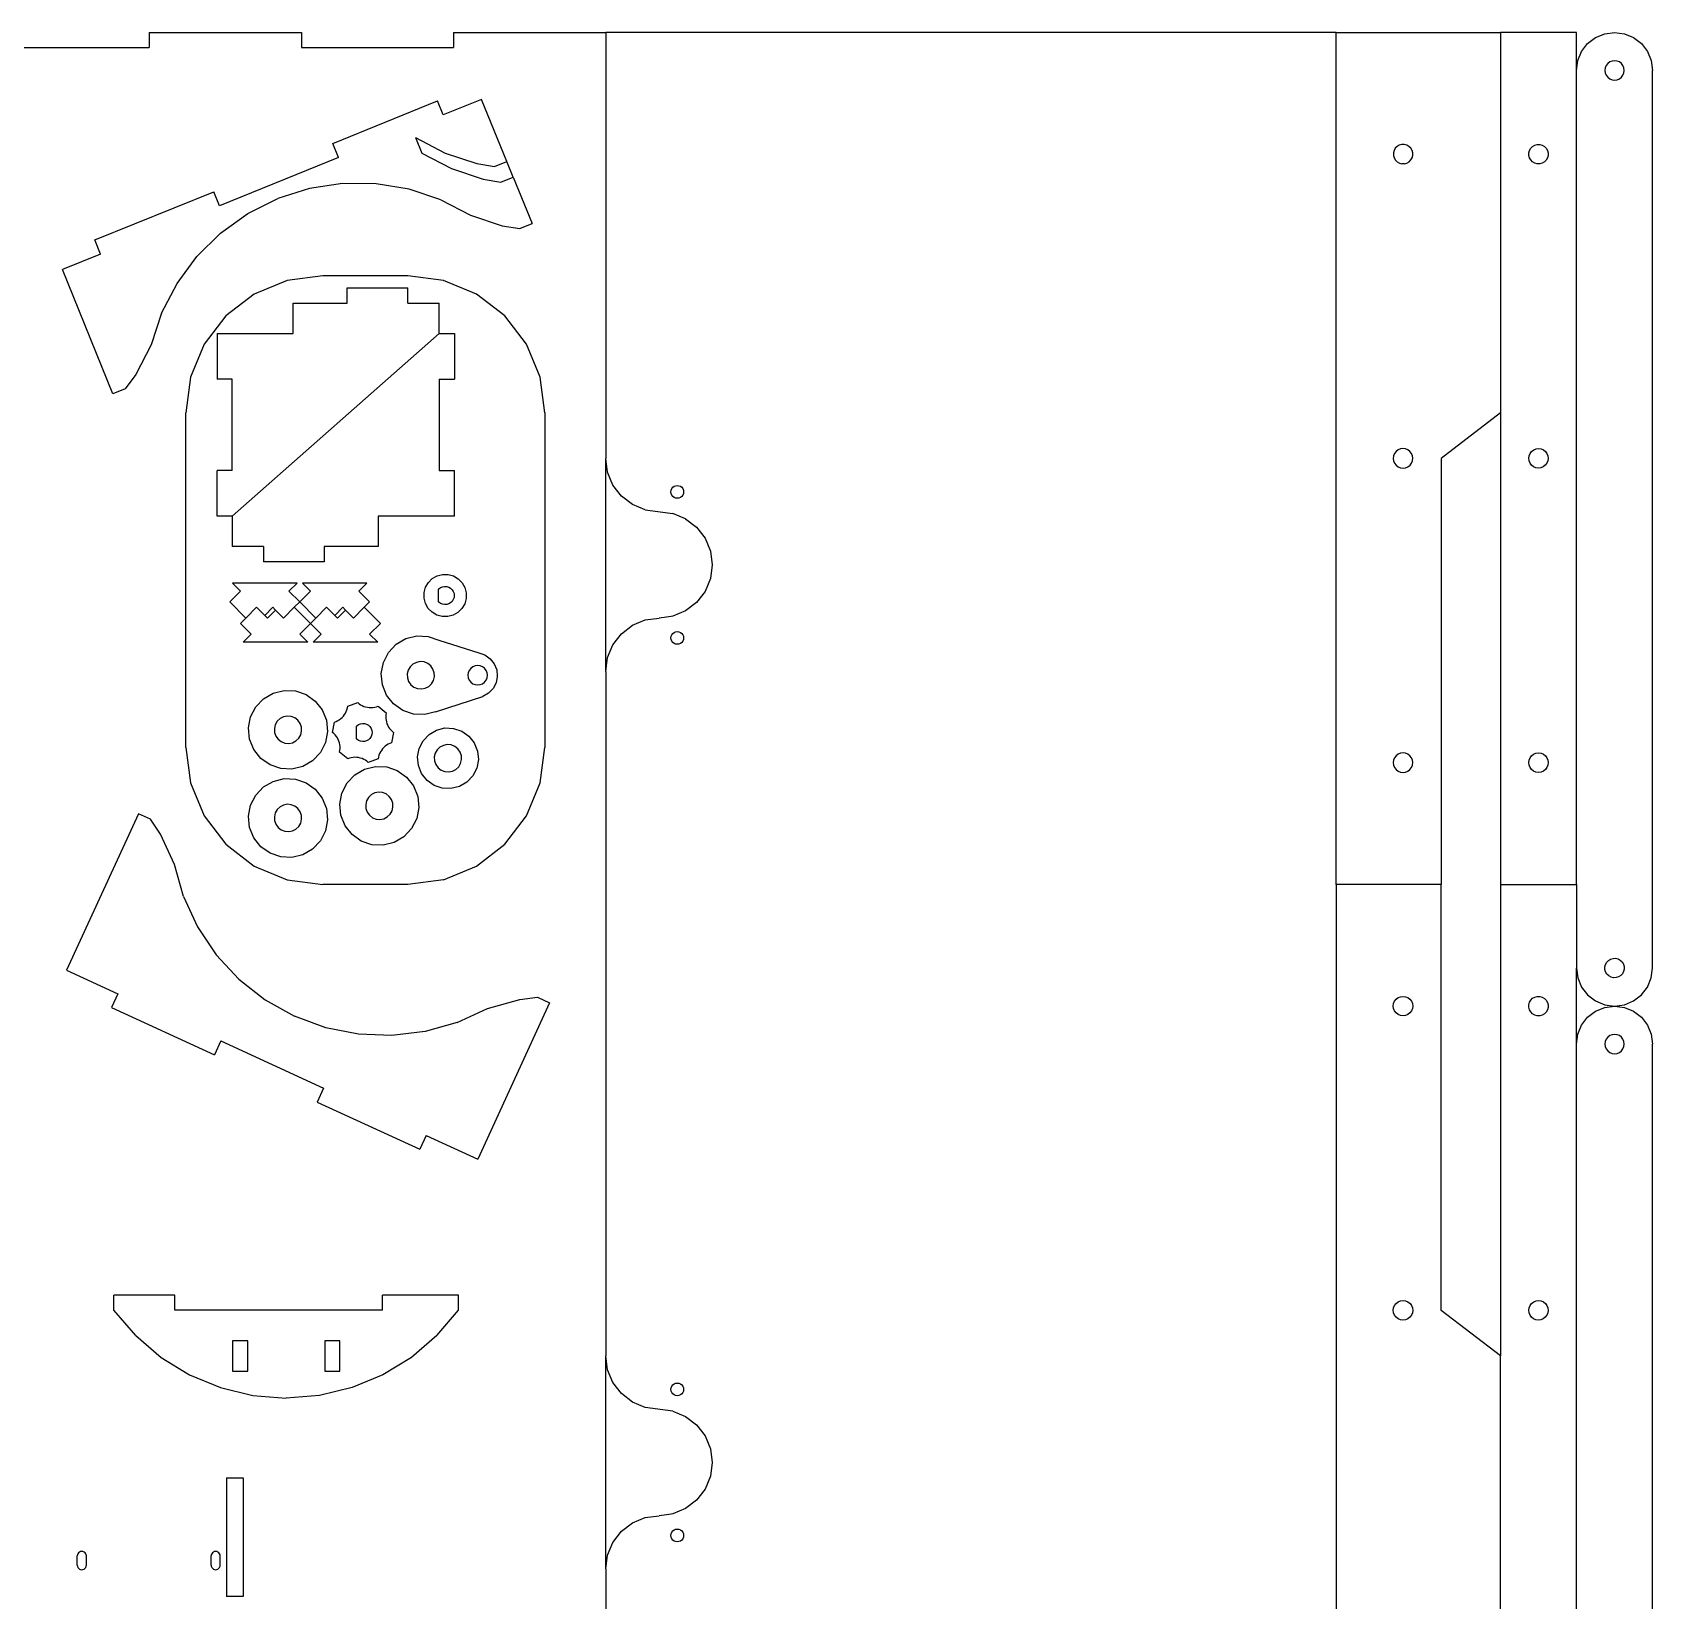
# Model space of a CAD drawing. Extents: x -1052 to 479, y -429 to 486.
# Drawn here: x -53 to 479, y -80 to 436 of the extents above; entities that cross this region are included whole.
import ezdxf

# ---------------------------------------------------------------- set-up
doc = ezdxf.new("R2010")
doc.units = 0
doc.layers.get('0').update_dxf_attribs({"linetype": 'CONTINUOUS'})

msp = doc.modelspace()

# ---------------------------------------------------------------- linework, layer by layer
for p, q in [((-14.68, 435.73), (35.32, 435.73)), ((-14.68, 435.73), (-14.68, 430.73)), ((35.32, 435.73), (35.32, 430.73)), ((85.32, 435.73), (135.32, 435.73)), ((85.32, 435.73), (85.32, 430.73)), ((375.32, 435.73), (135.32, 435.73)), ((135.32, 435.73), (135.32, 295.73)), ((375.32, 155.73), (375.32, 435.73)), ((375.32, 435.73), (429.32, 435.73)), ((454.32, 435.73), (429.32, 435.73)), ((429.32, 435.73), (429.32, 310.73)), ((454.32, 423.23), (454.32, 435.73)), ((455.99, 429.48), (457.98, 432.07)), ((457.98, 432.07), (460.57, 434.06)), ((460.57, 434.06), (463.58, 435.31)), ((463.58, 435.31), (466.82, 435.73)), ((466.82, 435.73), (470.05, 435.31)), ((470.05, 435.31), (473.07, 434.06)), ((473.07, 434.06), (475.66, 432.07)), ((475.66, 432.07), (477.64, 429.48)), ((-64.68, 430.73), (-14.68, 430.73)), ((35.32, 430.73), (85.32, 430.73)), ((454.32, 423.23), (454.74, 426.47)), ((454.74, 426.47), (455.99, 429.48)), ((465.22, 426.01), (464.56, 425.5)), ((465.99, 426.32), (465.22, 426.01)), ((466.82, 426.43), (465.99, 426.32)), ((467.65, 426.32), (466.82, 426.43)), ((468.42, 426.01), (467.65, 426.32)), ((469.08, 425.5), (468.42, 426.01)), ((477.64, 429.48), (478.89, 426.47)), ((478.89, 426.47), (479.32, 423.23)), ((454.32, 155.73), (454.32, 423.23)), ((463.73, 424.06), (463.62, 423.23)), ((463.62, 423.23), (463.73, 422.41)), ((464.05, 424.83), (463.73, 424.06)), ((463.73, 422.41), (464.05, 421.63)), ((464.56, 425.5), (464.05, 424.83)), ((464.05, 421.63), (464.56, 420.97)), ((464.56, 420.97), (465.22, 420.46)), ((468.42, 420.46), (469.08, 420.97)), ((469.59, 424.83), (469.08, 425.5)), ((469.08, 420.97), (469.59, 421.63)), ((469.91, 424.06), (469.59, 424.83)), ((469.59, 421.63), (469.91, 422.41)), ((470.02, 423.23), (469.91, 424.06)), ((469.91, 422.41), (470.02, 423.23)), ((479.32, 128.23), (479.32, 423.23)), ((465.22, 420.46), (465.99, 420.14)), ((465.99, 420.14), (466.82, 420.03)), ((466.82, 420.03), (467.65, 420.14)), ((467.65, 420.14), (468.42, 420.46)), ((45.61, 399.24), (80.05, 413.23)), ((81.94, 408.6), (80.05, 413.23)), ((94.53, 413.71), (81.94, 408.6)), ((102.81, 393.29), (94.53, 413.71)), ((72.81, 401.14), (82.56, 396.09)), ((72.81, 401.14), (74.88, 396.04)), ((47.49, 394.61), (8.42, 378.74)), ((47.49, 394.61), (45.61, 399.24)), ((74.88, 396.04), (84.63, 390.98)), ((82.56, 396.09), (92.98, 392.62)), ((394.36, 396.94), (394.14, 396.14)), ((394.14, 396.14), (394.15, 395.3)), ((394.15, 395.3), (394.37, 394.5)), ((394.77, 397.67), (394.36, 396.94)), ((394.37, 394.5), (394.79, 393.77)), ((395.36, 398.26), (394.77, 397.67)), ((396.08, 398.68), (395.36, 398.26)), ((396.89, 398.9), (396.08, 398.68)), ((397.72, 398.91), (396.89, 398.9)), ((397.32, 399.11), (397.32, 398.91)), ((398.53, 398.7), (397.72, 398.91)), ((399.25, 398.28), (398.53, 398.7)), ((399.85, 397.69), (399.25, 398.28)), ((400.27, 396.97), (399.85, 397.69)), ((399.87, 393.8), (400.28, 394.52)), ((400.49, 396.17), (400.27, 396.97)), ((400.28, 394.52), (400.49, 395.33)), ((400.49, 395.33), (400.49, 396.17)), ((438.64, 395.33), (438.65, 396.17)), ((438.86, 394.52), (438.64, 395.33)), ((438.65, 396.17), (438.87, 396.97)), ((439.27, 393.8), (438.86, 394.52)), ((438.87, 396.97), (439.29, 397.69)), ((439.29, 397.69), (439.88, 398.28)), ((439.88, 398.28), (440.61, 398.7)), ((440.61, 398.7), (441.42, 398.91)), ((441.42, 398.91), (442.25, 398.9)), ((442.25, 398.9), (443.06, 398.68)), ((443.06, 398.68), (443.78, 398.26)), ((443.78, 398.26), (444.37, 397.67)), ((444.77, 394.5), (444.35, 393.77)), ((444.37, 397.67), (444.78, 396.94)), ((444.99, 395.3), (444.77, 394.5)), ((444.78, 396.94), (444.99, 396.14)), ((444.99, 396.14), (444.99, 395.3)), ((84.63, 390.98), (95.05, 387.52)), ((92.98, 392.62), (98.78, 391.66)), ((98.78, 391.66), (102.81, 393.29)), ((104.89, 388.19), (102.81, 393.29)), ((394.79, 393.77), (395.38, 393.19)), ((395.38, 393.19), (396.11, 392.77)), ((396.11, 392.77), (396.92, 392.56)), ((397.75, 392.56), (396.92, 392.56)), ((397.32, 392.56), (397.32, 392.53)), ((397.75, 392.56), (398.56, 392.78)), ((398.56, 392.78), (399.28, 393.2)), ((399.28, 393.2), (399.87, 393.8)), ((439.86, 393.2), (439.27, 393.8)), ((440.58, 392.78), (439.86, 393.2)), ((441.39, 392.56), (440.58, 392.78)), ((442.22, 392.56), (441.39, 392.56)), ((443.03, 392.77), (442.22, 392.56)), ((443.75, 393.19), (443.03, 392.77)), ((444.35, 393.77), (443.75, 393.19)), ((-32.54, 367.51), (6.54, 383.37)), ((8.42, 378.74), (6.54, 383.37)), ((37.99, 384.42), (27.52, 381.1)), ((48.85, 386.07), (37.99, 384.42)), ((59.83, 385.99), (48.85, 386.07)), ((70.67, 384.2), (59.83, 385.99)), ((81.09, 380.73), (70.67, 384.2)), ((95.05, 387.52), (100.86, 386.55)), ((100.86, 386.55), (104.89, 388.19)), ((104.89, 388.19), (111.1, 372.88)), ((17.7, 376.18), (27.52, 381.1)), ((81.09, 380.73), (90.85, 375.67)), ((8.77, 369.79), (17.7, 376.18)), ((90.85, 375.67), (101.27, 372.21)), ((107.07, 371.25), (111.1, 372.88)), ((-30.66, 362.87), (-32.54, 367.51)), ((0.95, 362.08), (8.77, 369.79)), ((101.27, 372.21), (107.07, 371.25)), ((-30.66, 362.87), (-43.25, 357.76)), ((-5.57, 353.24), (0.95, 362.08)), ((-26.67, 316.94), (-43.25, 357.76)), ((-10.63, 343.48), (-5.57, 353.24)), ((30.67, 354.2), (19.82, 349.71)), ((42.32, 355.73), (30.67, 354.2)), ((70.32, 355.73), (42.32, 355.73)), ((50.32, 351.73), (70.32, 351.73)), ((50.32, 346.73), (50.32, 351.73)), ((81.97, 354.2), (70.32, 355.73)), ((70.32, 346.73), (70.32, 351.73)), ((92.82, 349.71), (81.97, 354.2)), ((19.82, 349.71), (10.5, 342.55)), ((32.58, 346.73), (50.32, 346.73)), ((32.58, 336.73), (32.58, 346.73)), ((70.32, 346.73), (80.58, 346.73)), ((80.58, 336.73), (80.58, 346.73)), ((102.14, 342.55), (92.82, 349.71)), ((-10.63, 343.48), (-14.09, 333.06)), ((10.5, 342.55), (3.35, 333.23)), ((109.29, 333.23), (102.14, 342.55)), ((7.58, 336.73), (32.58, 336.73)), ((7.58, 336.73), (7.58, 321.73)), ((80.58, 336.73), (12.58, 276.73)), ((80.58, 336.73), (85.58, 336.73)), ((85.58, 336.73), (85.58, 321.73)), ((-14.09, 333.06), (-19.15, 323.31)), ((3.35, 333.23), (-1.15, 322.38)), ((113.79, 322.38), (109.29, 333.23)), ((-19.15, 323.31), (-22.64, 318.57)), ((-1.15, 322.38), (-2.68, 310.73)), ((12.58, 321.73), (7.58, 321.73)), ((12.58, 291.73), (12.58, 321.73)), ((80.58, 321.73), (80.58, 291.73)), ((80.58, 321.73), (85.58, 321.73)), ((115.32, 310.73), (113.79, 322.38)), ((-22.64, 318.57), (-26.67, 316.94)), ((-2.68, 200.73), (-2.68, 310.73)), ((115.32, 310.73), (115.32, 200.73)), ((429.32, 310.73), (409.82, 295.73)), ((429.32, 310.73), (429.32, 155.73)), ((395.7, 298.49), (395.04, 297.98)), ((396.47, 298.82), (395.7, 298.49)), ((397.29, 298.93), (396.47, 298.82)), ((398.12, 298.83), (397.29, 298.93)), ((398.9, 298.52), (398.12, 298.83)), ((399.56, 298.01), (398.9, 298.52)), ((439.57, 298.01), (440.24, 298.52)), ((440.24, 298.52), (441.01, 298.83)), ((441.01, 298.83), (441.84, 298.93)), ((441.84, 298.93), (442.67, 298.82)), ((442.67, 298.82), (443.44, 298.49)), ((443.44, 298.49), (444.1, 297.98)), ((135.92, 291.2), (135.32, 295.73)), ((135.32, 225.73), (135.32, 295.73)), ((394.22, 296.54), (394.12, 295.71)), ((394.12, 295.71), (394.23, 294.88)), ((394.54, 297.31), (394.22, 296.54)), ((394.23, 294.88), (394.56, 294.11)), ((395.04, 297.98), (394.54, 297.31)), ((394.56, 294.11), (395.07, 293.45)), ((395.07, 293.45), (395.74, 292.95)), ((395.74, 292.95), (396.51, 292.64)), ((398.17, 292.65), (398.94, 292.98)), ((398.94, 292.98), (399.6, 293.49)), ((400.08, 297.36), (399.56, 298.01)), ((399.6, 293.49), (400.1, 294.16)), ((400.4, 296.59), (400.08, 297.36)), ((400.1, 294.16), (400.42, 294.93)), ((400.52, 295.76), (400.4, 296.59)), ((400.42, 294.93), (400.52, 295.76)), ((409.82, 295.73), (409.82, 155.73)), ((438.62, 295.76), (438.73, 296.59)), ((438.72, 294.93), (438.62, 295.76)), ((439.04, 294.16), (438.72, 294.93)), ((438.73, 296.59), (439.06, 297.36)), ((439.54, 293.49), (439.04, 294.16)), ((439.06, 297.36), (439.57, 298.01)), ((440.2, 292.98), (439.54, 293.49)), ((440.97, 292.65), (440.2, 292.98)), ((443.4, 292.95), (442.62, 292.64)), ((444.06, 293.45), (443.4, 292.95)), ((444.58, 294.11), (444.06, 293.45)), ((444.1, 297.98), (444.6, 297.31)), ((444.9, 294.88), (444.58, 294.11)), ((444.6, 297.31), (444.92, 296.54)), ((445.02, 295.71), (444.9, 294.88)), ((444.92, 296.54), (445.02, 295.71)), ((7.58, 276.73), (7.58, 291.73)), ((12.58, 291.73), (7.58, 291.73)), ((80.58, 291.73), (85.58, 291.73)), ((85.58, 276.73), (85.58, 291.73)), ((137.66, 286.98), (135.92, 291.2)), ((396.51, 292.64), (397.34, 292.53)), ((397.34, 292.53), (398.17, 292.65)), ((441.79, 292.53), (440.97, 292.65)), ((442.62, 292.64), (441.79, 292.53)), ((140.44, 283.36), (137.66, 286.98)), ((144.07, 280.58), (140.44, 283.36)), ((156.72, 284.73), (156.79, 285.28)), ((156.79, 284.19), (156.72, 284.73)), ((156.79, 285.28), (157, 285.78)), ((157, 283.68), (156.79, 284.19)), ((157, 285.78), (157.33, 286.22)), ((157.33, 283.25), (157, 283.68)), ((157.33, 286.22), (157.77, 286.55)), ((157.77, 282.92), (157.33, 283.25)), ((157.77, 286.55), (158.28, 286.76)), ((158.28, 282.71), (157.77, 282.92)), ((158.28, 286.76), (158.82, 286.83)), ((158.82, 282.63), (158.28, 282.71)), ((158.82, 286.83), (159.36, 286.76)), ((159.36, 282.71), (158.82, 282.63)), ((159.36, 286.76), (159.87, 286.55)), ((159.87, 282.92), (159.36, 282.71)), ((159.87, 286.55), (160.3, 286.22)), ((160.3, 283.25), (159.87, 282.92)), ((160.3, 286.22), (160.64, 285.78)), ((160.64, 283.68), (160.3, 283.25)), ((160.64, 285.78), (160.85, 285.28)), ((160.85, 284.19), (160.64, 283.68)), ((160.85, 285.28), (160.92, 284.73)), ((160.92, 284.73), (160.85, 284.19)), ((148.29, 278.83), (144.07, 280.58)), ((148.29, 278.83), (157.35, 277.64)), ((161.57, 275.89), (157.35, 277.64)), ((12.58, 276.73), (7.58, 276.73)), ((12.58, 276.73), (12.58, 266.73)), ((85.58, 276.73), (60.58, 276.73)), ((60.58, 276.73), (60.58, 266.73)), ((161.57, 275.89), (165.19, 273.11)), ((165.19, 273.11), (167.97, 269.48)), ((22.84, 266.73), (12.58, 266.73)), ((22.84, 266.73), (22.84, 261.73)), ((60.58, 266.73), (42.84, 266.73)), ((42.84, 266.73), (42.84, 261.73)), ((167.97, 269.48), (169.72, 265.26)), ((42.84, 261.73), (22.84, 261.73)), ((169.72, 265.26), (170.32, 260.73)), ((77.03, 254.94), (78.33, 256.22)), ((78.33, 256.22), (79.92, 257.12)), ((79.92, 257.12), (81.68, 257.58)), ((81.68, 257.58), (83.5, 257.56)), ((83.5, 257.56), (85.26, 257.08)), ((85.26, 257.08), (86.83, 256.15)), ((86.83, 256.15), (88.11, 254.86)), ((169.72, 256.2), (167.97, 251.98)), ((170.32, 260.73), (169.72, 256.2)), ((15.3, 252.08), (11.77, 248.55)), ((12.65, 254.73), (15.3, 252.08)), ((33.86, 254.73), (12.65, 254.73)), ((31.21, 252.08), (33.86, 254.73)), ((31.21, 252.08), (34.75, 248.55)), ((38.28, 252.08), (34.75, 248.55)), ((35.63, 254.73), (38.28, 252.08)), ((56.84, 254.73), (35.63, 254.73)), ((54.19, 252.08), (56.84, 254.73)), ((54.19, 252.08), (57.73, 248.55)), ((75.61, 249.79), (75.63, 251.61)), ((75.63, 251.61), (76.11, 253.37)), ((76.11, 253.37), (77.03, 254.94)), ((80.29, 252.6), (80.48, 252.83)), ((80.29, 252.6), (80.29, 248.7)), ((80.48, 252.83), (81.04, 253.25)), ((81.04, 253.25), (81.68, 253.52)), ((81.68, 253.52), (82.36, 253.64)), ((82.36, 253.64), (83.06, 253.6)), ((83.06, 253.6), (83.73, 253.4)), ((83.73, 253.4), (84.33, 253.06)), ((84.33, 253.06), (84.84, 252.58)), ((84.84, 252.58), (85.22, 252)), ((85.22, 252), (85.46, 251.34)), ((85.46, 251.34), (85.54, 250.65)), ((85.54, 250.65), (85.46, 249.96)), ((88.11, 254.86), (89.01, 253.27)), ((89.01, 253.27), (89.46, 251.51)), ((89.46, 251.51), (89.45, 249.69)), ((167.97, 251.98), (165.19, 248.36)), ((11.77, 248.55), (17.07, 243.24)), ((20.6, 246.78), (17.07, 243.24)), ((20.6, 246.78), (23.26, 244.13)), ((23.26, 244.13), (25.91, 246.78)), ((24.14, 243.24), (26.79, 245.9)), ((25.91, 246.78), (26.79, 245.9)), ((26.79, 245.9), (29.44, 243.24)), ((29.44, 243.24), (32.98, 246.78)), ((32.98, 246.78), (34.75, 248.55)), ((32.98, 246.78), (38.28, 241.48)), ((34.75, 248.55), (40.05, 243.24)), ((43.59, 246.78), (40.05, 243.24)), ((43.59, 246.78), (46.24, 244.13)), ((46.24, 244.13), (48.89, 246.78)), ((47.12, 243.24), (49.77, 245.9)), ((48.89, 246.78), (49.77, 245.9)), ((49.77, 245.9), (52.42, 243.24)), ((52.42, 243.24), (55.96, 246.78)), ((55.96, 246.78), (57.73, 248.55)), ((55.96, 246.78), (61.26, 241.48)), ((76.07, 248.03), (75.61, 249.79)), ((76.97, 246.44), (76.07, 248.03)), ((78.25, 245.15), (76.97, 246.44)), ((79.82, 244.22), (78.25, 245.15)), ((80.48, 248.47), (80.29, 248.7)), ((81.04, 248.05), (80.48, 248.47)), ((81.68, 247.78), (81.04, 248.05)), ((82.36, 247.66), (81.68, 247.78)), ((83.06, 247.7), (82.36, 247.66)), ((83.73, 247.9), (83.06, 247.7)), ((84.33, 248.24), (83.73, 247.9)), ((84.84, 248.72), (84.33, 248.24)), ((85.22, 249.3), (84.84, 248.72)), ((86.74, 245.08), (85.16, 244.18)), ((85.46, 249.96), (85.22, 249.3)), ((88.04, 246.36), (86.74, 245.08)), ((88.96, 247.93), (88.04, 246.36)), ((89.45, 249.69), (88.96, 247.93)), ((161.57, 245.58), (157.35, 243.83)), ((165.19, 248.36), (161.57, 245.58)), ((17.07, 243.24), (15.3, 241.48)), ((18.84, 237.94), (15.3, 241.48)), ((24.14, 243.24), (23.26, 244.13)), ((34.75, 237.94), (38.28, 241.48)), ((40.05, 243.24), (38.28, 241.48)), ((41.82, 237.94), (38.28, 241.48)), ((47.12, 243.24), (46.24, 244.13)), ((57.73, 237.94), (61.26, 241.48)), ((81.57, 243.74), (79.82, 244.22)), ((83.39, 243.72), (81.57, 243.74)), ((85.16, 244.18), (83.39, 243.72)), ((140.44, 238.11), (144.07, 240.89)), ((144.07, 240.89), (148.29, 242.64)), ((148.29, 242.64), (152.82, 243.23)), ((155.27, 243.55), (152.82, 243.23)), ((156.86, 243.76), (155.27, 243.55)), ((157.35, 243.83), (156.86, 243.76)), ((16.19, 235.29), (18.84, 237.94)), ((37.4, 235.29), (16.19, 235.29)), ((34.75, 237.94), (37.4, 235.29)), ((39.17, 235.29), (41.82, 237.94)), ((60.38, 235.29), (39.17, 235.29)), ((57.73, 237.94), (60.38, 235.29)), ((63.93, 231.95), (66.48, 234.64)), ((66.48, 234.64), (69.67, 236.5)), ((69.67, 236.5), (73.27, 237.38)), ((73.27, 237.38), (76.96, 237.22)), ((76.96, 237.22), (80.47, 236.02)), ((80.47, 236.02), (93.56, 231.84)), ((135.92, 230.26), (137.66, 234.48)), ((137.66, 234.48), (140.44, 238.11)), ((156.72, 236.73), (156.79, 237.28)), ((156.79, 236.19), (156.72, 236.73)), ((156.79, 237.28), (157, 237.78)), ((157, 235.68), (156.79, 236.19)), ((157, 237.78), (157.33, 238.22)), ((157.33, 235.25), (157, 235.68)), ((157.33, 238.22), (157.77, 238.55)), ((157.77, 234.92), (157.33, 235.25)), ((157.77, 238.55), (158.28, 238.76)), ((158.28, 234.71), (157.77, 234.92)), ((158.28, 238.76), (158.82, 238.83)), ((158.82, 234.63), (158.28, 234.71)), ((158.82, 238.83), (159.36, 238.76)), ((159.36, 234.71), (158.82, 234.63)), ((159.36, 238.76), (159.87, 238.55)), ((159.87, 234.92), (159.36, 234.71)), ((159.87, 238.55), (160.3, 238.22)), ((160.3, 235.25), (159.87, 234.92)), ((160.3, 238.22), (160.64, 237.78)), ((160.64, 235.68), (160.3, 235.25)), ((160.64, 237.78), (160.85, 237.28)), ((160.85, 236.19), (160.64, 235.68)), ((160.85, 237.28), (160.92, 236.73)), ((160.92, 236.73), (160.85, 236.19)), ((62.25, 228.65), (63.93, 231.95)), ((74.33, 228.94), (73.08, 228.7)), ((75.61, 228.82), (74.33, 228.94)), ((93.56, 231.84), (95.59, 231.14)), ((95.59, 231.14), (97.34, 229.9)), ((97.34, 229.9), (98.67, 228.22)), ((135.32, 225.73), (135.92, 230.26)), ((61.56, 225.02), (62.25, 228.65)), ((61.92, 221.34), (61.56, 225.02)), ((70.37, 226.12), (70.07, 224.87)), ((70.07, 224.87), (70.13, 223.59)), ((71.01, 227.23), (70.37, 226.12)), ((71.94, 228.11), (71.01, 227.23)), ((73.08, 228.7), (71.94, 228.11)), ((76.8, 228.34), (75.61, 228.82)), ((77.8, 227.55), (76.8, 228.34)), ((78.55, 226.51), (77.8, 227.55)), ((78.97, 225.3), (78.55, 226.51)), ((78.72, 222.77), (79.03, 224.02)), ((79.03, 224.02), (78.97, 225.3)), ((90.15, 225.29), (90.04, 224.46)), ((90.04, 224.46), (90.15, 223.63)), ((90.47, 226.06), (90.15, 225.29)), ((90.15, 223.63), (90.47, 222.86)), ((90.98, 226.72), (90.47, 226.06)), ((91.64, 227.23), (90.98, 226.72)), ((92.41, 227.55), (91.64, 227.23)), ((93.24, 227.66), (92.41, 227.55)), ((94.07, 227.55), (93.24, 227.66)), ((94.84, 227.23), (94.07, 227.55)), ((95.5, 226.73), (94.84, 227.23)), ((96.01, 226.06), (95.5, 226.73)), ((96.33, 225.29), (96.01, 226.06)), ((96.02, 222.86), (96.34, 223.64)), ((96.44, 224.46), (96.33, 225.29)), ((96.34, 223.64), (96.44, 224.46)), ((98.67, 228.22), (99.48, 226.23)), ((99.69, 224.09), (99.29, 221.99)), ((99.48, 226.23), (99.69, 224.09)), ((135.32, 225.73), (135.32, 0.73)), ((22.84, 216.73), (26.04, 218.59)), ((26.04, 218.59), (29.63, 219.48)), ((29.63, 219.48), (33.33, 219.32)), ((33.33, 219.32), (36.83, 218.12)), ((63.31, 217.91), (61.92, 221.34)), ((70.13, 223.59), (70.55, 222.38)), ((70.55, 222.38), (71.29, 221.34)), ((71.29, 221.34), (72.3, 220.55)), ((72.3, 220.55), (73.49, 220.07)), ((73.49, 220.07), (74.76, 219.95)), ((74.76, 219.95), (76.02, 220.19)), ((76.02, 220.19), (77.16, 220.78)), ((77.16, 220.78), (78.08, 221.66)), ((78.08, 221.66), (78.72, 222.77)), ((90.47, 222.86), (90.98, 222.2)), ((90.98, 222.2), (91.65, 221.69)), ((91.65, 221.69), (92.42, 221.37)), ((92.42, 221.37), (93.25, 221.26)), ((93.25, 221.26), (94.08, 221.37)), ((94.08, 221.37), (94.85, 221.69)), ((94.85, 221.69), (95.51, 222.2)), ((96.84, 218.52), (94.98, 217.44)), ((95.51, 222.2), (96.02, 222.86)), ((98.31, 220.07), (96.84, 218.52)), ((99.29, 221.99), (98.31, 220.07)), ((18.61, 210.75), (20.3, 214.05)), ((20.3, 214.05), (22.84, 216.73)), ((36.83, 218.12), (39.85, 215.98)), ((39.85, 215.98), (42.15, 213.08)), ((42.15, 213.08), (43.54, 209.65)), ((50.05, 212.58), (50.27, 213.14)), ((50.27, 213.14), (50.43, 213.72)), ((50.43, 213.72), (50.54, 214.31)), ((50.54, 214.31), (53.8, 215.5)), ((53.8, 215.5), (54.26, 215.11)), ((54.26, 215.11), (54.76, 214.77)), ((54.76, 214.77), (55.29, 214.48)), ((55.29, 214.48), (55.84, 214.24)), ((55.84, 214.24), (56.41, 214.05)), ((56.41, 214.05), (57, 213.92)), ((57, 213.92), (57.59, 213.84)), ((57.59, 213.84), (58.19, 213.82)), ((58.19, 213.82), (58.79, 213.86)), ((58.79, 213.86), (59.39, 213.96)), ((59.39, 213.96), (59.97, 214.11)), ((59.97, 214.11), (60.54, 214.31)), ((60.54, 214.31), (63.2, 212.08)), ((65.61, 215.01), (63.31, 217.91)), ((68.63, 212.87), (65.61, 215.01)), ((79.42, 212.39), (94.98, 217.44)), ((17.93, 207.12), (18.61, 210.75)), ((26.74, 208.21), (26.43, 206.97)), ((27.38, 209.32), (26.74, 208.21)), ((28.3, 210.21), (27.38, 209.32)), ((29.44, 210.79), (28.3, 210.21)), ((30.7, 211.04), (29.44, 210.79)), ((31.98, 210.92), (30.7, 211.04)), ((33.16, 210.44), (31.98, 210.92)), ((34.17, 209.65), (33.16, 210.44)), ((34.91, 208.6), (34.17, 209.65)), ((35.33, 207.39), (34.91, 208.6)), ((43.54, 209.65), (43.9, 205.97)), ((45.54, 205.65), (46.14, 209.07)), ((46.14, 209.07), (46.71, 209.28)), ((46.71, 209.28), (47.25, 209.54)), ((47.25, 209.54), (47.76, 209.85)), ((47.76, 209.85), (48.25, 210.2)), ((48.25, 210.2), (48.7, 210.61)), ((48.7, 210.61), (49.1, 211.05)), ((49.1, 211.05), (49.47, 211.53)), ((49.47, 211.53), (49.79, 212.04)), ((49.79, 212.04), (50.05, 212.58)), ((53.29, 207.6), (53.48, 207.83)), ((53.48, 207.83), (54.04, 208.25)), ((54.04, 208.25), (54.68, 208.52)), ((54.68, 208.52), (55.36, 208.64)), ((55.36, 208.64), (56.06, 208.6)), ((56.06, 208.6), (56.73, 208.4)), ((56.73, 208.4), (57.33, 208.06)), ((57.33, 208.06), (57.84, 207.58)), ((63.09, 211.49), (63.05, 210.89)), ((63.05, 210.89), (63.06, 210.28)), ((63.06, 210.28), (63.13, 209.69)), ((63.2, 212.08), (63.09, 211.49)), ((63.13, 209.69), (63.25, 209.1)), ((63.25, 209.1), (63.43, 208.52)), ((63.43, 208.52), (63.66, 207.97)), ((63.66, 207.97), (63.94, 207.44)), ((72.13, 211.67), (68.63, 212.87)), ((75.83, 211.51), (72.13, 211.67)), ((79.42, 212.39), (75.83, 211.51)), ((18.29, 203.43), (17.93, 207.12)), ((19.68, 200), (18.29, 203.43)), ((26.43, 206.97), (26.5, 205.69)), ((26.5, 205.69), (26.91, 204.48)), ((26.91, 204.48), (27.66, 203.44)), ((27.66, 203.44), (28.66, 202.65)), ((28.66, 202.65), (29.85, 202.17)), ((32.39, 202.29), (33.52, 202.88)), ((33.52, 202.88), (34.45, 203.76)), ((34.45, 203.76), (35.09, 204.87)), ((35.09, 204.87), (35.39, 206.11)), ((35.39, 206.11), (35.33, 207.39)), ((43.21, 202.33), (41.53, 199.04)), ((43.9, 205.97), (43.21, 202.33)), ((46, 205.26), (45.54, 205.65)), ((46.42, 204.83), (46, 205.26)), ((46.8, 204.37), (46.42, 204.83)), ((47.13, 203.86), (46.8, 204.37)), ((47.41, 203.33), (47.13, 203.86)), ((47.65, 202.78), (47.41, 203.33)), ((47.83, 202.2), (47.65, 202.78)), ((53.29, 207.6), (53.29, 203.7)), ((53.48, 203.47), (53.29, 203.7)), ((54.04, 203.05), (53.48, 203.47)), ((54.68, 202.78), (54.04, 203.05)), ((55.36, 202.66), (54.68, 202.78)), ((56.06, 202.7), (55.36, 202.66)), ((56.73, 202.9), (56.06, 202.7)), ((57.33, 203.24), (56.73, 202.9)), ((57.84, 203.72), (57.33, 203.24)), ((57.84, 207.58), (58.22, 207)), ((58.22, 204.3), (57.84, 203.72)), ((58.22, 207), (58.46, 206.34)), ((58.46, 204.96), (58.22, 204.3)), ((58.46, 206.34), (58.54, 205.65)), ((58.54, 205.65), (58.46, 204.96)), ((63.94, 207.44), (64.28, 206.93)), ((64.28, 206.93), (64.66, 206.47)), ((64.66, 206.47), (65.08, 206.04)), ((65.54, 205.65), (64.93, 202.23)), ((65.08, 206.04), (65.54, 205.65)), ((74, 200.41), (75.3, 202.94)), ((75.3, 202.94), (77.26, 205.01)), ((77.26, 205.01), (79.72, 206.44)), ((79.72, 206.44), (82.48, 207.12)), ((82.48, 207.12), (85.32, 207)), ((85.32, 207), (88.02, 206.08)), ((88.02, 206.08), (90.34, 204.43)), ((90.34, 204.43), (92.11, 202.2)), ((-2.68, 200.73), (-1.15, 189.09)), ((21.98, 197.1), (19.68, 200)), ((25, 194.97), (21.98, 197.1)), ((29.85, 202.17), (31.13, 202.05)), ((31.13, 202.05), (32.39, 202.29)), ((41.53, 199.04), (38.98, 196.35)), ((47.95, 201.61), (47.83, 202.2)), ((47.88, 199.22), (47.98, 199.82)), ((50.54, 196.99), (47.88, 199.22)), ((48.02, 201.02), (47.95, 201.61)), ((47.98, 199.82), (48.03, 200.41)), ((48.03, 200.41), (48.02, 201.02)), ((51.1, 197.19), (50.54, 196.99)), ((51.69, 197.34), (51.1, 197.19)), ((52.28, 197.44), (51.69, 197.34)), ((52.88, 197.48), (52.28, 197.44)), ((53.48, 197.46), (52.88, 197.48)), ((54.08, 197.38), (53.48, 197.46)), ((54.67, 197.25), (54.08, 197.38)), ((55.24, 197.06), (54.67, 197.25)), ((55.79, 196.82), (55.24, 197.06)), ((60.64, 197.58), (60.54, 196.99)), ((60.8, 198.16), (60.64, 197.58)), ((61.02, 198.72), (60.8, 198.16)), ((61.29, 199.26), (61.02, 198.72)), ((61.61, 199.77), (61.29, 199.26)), ((61.97, 200.25), (61.61, 199.77)), ((62.38, 200.69), (61.97, 200.25)), ((62.83, 201.1), (62.38, 200.69)), ((63.31, 201.45), (62.83, 201.1)), ((63.83, 201.76), (63.31, 201.45)), ((64.37, 202.02), (63.83, 201.76)), ((64.93, 202.23), (64.37, 202.02)), ((73.47, 197.61), (74, 200.41)), ((73.75, 194.78), (73.47, 197.61)), ((79.29, 198.84), (78.98, 197.6)), ((78.98, 197.6), (79.04, 196.32)), ((79.93, 199.95), (79.29, 198.84)), ((80.85, 200.84), (79.93, 199.95)), ((81.99, 201.42), (80.85, 200.84)), ((83.25, 201.67), (81.99, 201.42)), ((84.52, 201.54), (83.25, 201.67)), ((85.71, 201.07), (84.52, 201.54)), ((86.72, 200.28), (85.71, 201.07)), ((87.46, 199.23), (86.72, 200.28)), ((87.88, 198.02), (87.46, 199.23)), ((87.94, 196.74), (87.88, 198.02)), ((92.11, 202.2), (93.17, 199.56)), ((93.17, 199.56), (93.45, 196.73)), ((113.79, 189.09), (115.32, 200.73)), ((394.55, 197.33), (394.23, 196.56)), ((395.06, 198), (394.55, 197.33)), ((395.72, 198.51), (395.06, 198)), ((396.49, 198.82), (395.72, 198.51)), ((397.32, 198.93), (396.49, 198.82)), ((398.15, 198.82), (397.32, 198.93)), ((398.92, 198.51), (398.15, 198.82)), ((399.58, 198), (398.92, 198.51)), ((400.09, 197.33), (399.58, 198)), ((400.41, 196.56), (400.09, 197.33)), ((438.73, 196.56), (439.05, 197.33)), ((439.05, 197.33), (439.56, 198)), ((439.56, 198), (440.22, 198.51)), ((440.22, 198.51), (440.99, 198.82)), ((440.99, 198.82), (441.82, 198.93)), ((441.82, 198.93), (442.65, 198.82)), ((442.65, 198.82), (443.42, 198.51)), ((443.42, 198.51), (444.08, 198)), ((444.08, 198), (444.59, 197.33)), ((444.59, 197.33), (444.91, 196.56)), ((28.5, 193.77), (25, 194.97)), ((32.19, 193.61), (28.5, 193.77)), ((35.79, 194.49), (32.19, 193.61)), ((38.98, 196.35), (35.79, 194.49)), ((50.3, 189.05), (52.84, 191.73)), ((52.84, 191.73), (56.04, 193.59)), ((56.32, 196.53), (55.79, 196.82)), ((56.04, 193.59), (59.63, 194.48)), ((56.81, 196.19), (56.32, 196.53)), ((57.27, 195.8), (56.81, 196.19)), ((60.54, 196.99), (57.27, 195.8)), ((59.63, 194.48), (63.33, 194.32)), ((63.33, 194.32), (66.83, 193.12)), ((66.83, 193.12), (69.85, 190.98)), ((74.82, 192.14), (73.75, 194.78)), ((76.59, 189.91), (74.82, 192.14)), ((79.04, 196.32), (79.46, 195.11)), ((79.46, 195.11), (80.21, 194.07)), ((80.21, 194.07), (81.21, 193.27)), ((81.21, 193.27), (82.4, 192.8)), ((82.4, 192.8), (83.68, 192.68)), ((83.68, 192.68), (84.94, 192.92)), ((84.94, 192.92), (86.07, 193.51)), ((86.07, 193.51), (87, 194.39)), ((87, 194.39), (87.64, 195.5)), ((87.64, 195.5), (87.94, 196.74)), ((92.92, 193.93), (91.63, 191.4)), ((93.45, 196.73), (92.92, 193.93)), ((394.23, 196.56), (394.12, 195.73)), ((394.12, 195.73), (394.23, 194.91)), ((394.23, 194.91), (394.55, 194.13)), ((394.55, 194.13), (395.06, 193.47)), ((395.06, 193.47), (395.72, 192.96)), ((395.72, 192.96), (396.49, 192.64)), ((396.49, 192.64), (397.32, 192.53)), ((397.32, 192.53), (398.15, 192.64)), ((398.15, 192.64), (398.92, 192.96)), ((398.92, 192.96), (399.58, 193.47)), ((399.58, 193.47), (400.09, 194.13)), ((400.09, 194.13), (400.41, 194.91)), ((400.52, 195.73), (400.41, 196.56)), ((400.41, 194.91), (400.52, 195.73)), ((438.62, 195.73), (438.73, 196.56)), ((438.73, 194.91), (438.62, 195.73)), ((439.05, 194.13), (438.73, 194.91)), ((439.56, 193.47), (439.05, 194.13)), ((440.22, 192.96), (439.56, 193.47)), ((440.99, 192.64), (440.22, 192.96)), ((441.82, 192.53), (440.99, 192.64)), ((442.65, 192.64), (441.82, 192.53)), ((443.42, 192.96), (442.65, 192.64)), ((444.08, 193.47), (443.42, 192.96)), ((444.59, 194.13), (444.08, 193.47)), ((444.91, 194.91), (444.59, 194.13)), ((444.91, 196.56), (445.02, 195.73)), ((445.02, 195.73), (444.91, 194.91)), ((-1.15, 189.09), (3.35, 178.23)), ((20.3, 185.05), (22.84, 187.73)), ((22.84, 187.73), (26.04, 189.59)), ((26.04, 189.59), (29.63, 190.48)), ((29.63, 190.48), (33.33, 190.32)), ((33.33, 190.32), (36.83, 189.12)), ((36.83, 189.12), (39.85, 186.98)), ((39.85, 186.98), (42.15, 184.08)), ((48.61, 185.75), (50.3, 189.05)), ((69.85, 190.98), (72.15, 188.08)), ((72.15, 188.08), (73.54, 184.65)), ((78.91, 188.27), (76.59, 189.91)), ((81.6, 187.35), (78.91, 188.27)), ((84.45, 187.22), (81.6, 187.35)), ((87.21, 187.9), (84.45, 187.22)), ((89.67, 189.33), (87.21, 187.9)), ((91.63, 191.4), (89.67, 189.33)), ((109.29, 178.23), (113.79, 189.09)), ((17.93, 178.12), (18.61, 181.75)), ((18.61, 181.75), (20.3, 185.05)), ((28.3, 181.21), (27.38, 180.32)), ((29.44, 181.79), (28.3, 181.21)), ((30.7, 182.04), (29.44, 181.79)), ((31.98, 181.92), (30.7, 182.04)), ((33.16, 181.44), (31.98, 181.92)), ((34.17, 180.65), (33.16, 181.44)), ((42.15, 184.08), (43.54, 180.65)), ((47.93, 182.12), (48.61, 185.75)), ((48.29, 178.43), (47.93, 182.12)), ((56.74, 183.21), (56.43, 181.97)), ((56.43, 181.97), (56.5, 180.69)), ((57.38, 184.32), (56.74, 183.21)), ((58.3, 185.21), (57.38, 184.32)), ((59.44, 185.79), (58.3, 185.21)), ((60.7, 186.04), (59.44, 185.79)), ((61.98, 185.92), (60.7, 186.04)), ((63.16, 185.44), (61.98, 185.92)), ((64.17, 184.65), (63.16, 185.44)), ((64.91, 183.6), (64.17, 184.65)), ((65.33, 182.39), (64.91, 183.6)), ((65.09, 179.87), (65.39, 181.11)), ((65.39, 181.11), (65.33, 182.39)), ((73.54, 184.65), (73.9, 180.97)), ((-18.22, 178.95), (-41.86, 127.56)), ((-14.27, 177.13), (-18.22, 178.95)), ((-11, 172.24), (-14.27, 177.13)), ((3.35, 178.23), (10.5, 168.91)), ((18.29, 174.43), (17.93, 178.12)), ((26.74, 179.21), (26.43, 177.97)), ((26.43, 177.97), (26.5, 176.69)), ((26.5, 176.69), (26.91, 175.48)), ((27.38, 180.32), (26.74, 179.21)), ((34.91, 179.6), (34.17, 180.65)), ((34.45, 174.76), (35.09, 175.87)), ((35.33, 178.39), (34.91, 179.6)), ((35.09, 175.87), (35.39, 177.11)), ((35.39, 177.11), (35.33, 178.39)), ((43.9, 176.97), (43.21, 173.33)), ((43.54, 180.65), (43.9, 176.97)), ((49.68, 175), (48.29, 178.43)), ((56.5, 180.69), (56.91, 179.48)), ((56.91, 179.48), (57.66, 178.44)), ((57.66, 178.44), (58.66, 177.65)), ((58.66, 177.65), (59.85, 177.17)), ((59.85, 177.17), (61.13, 177.05)), ((61.13, 177.05), (62.39, 177.29)), ((62.39, 177.29), (63.52, 177.88)), ((63.52, 177.88), (64.45, 178.76)), ((64.45, 178.76), (65.09, 179.87)), ((73.21, 177.33), (71.53, 174.04)), ((73.9, 180.97), (73.21, 177.33)), ((102.14, 168.91), (109.29, 178.23)), ((-6.39, 162.27), (-11, 172.24)), ((19.68, 171), (18.29, 174.43)), ((21.98, 168.1), (19.68, 171)), ((26.91, 175.48), (27.66, 174.44)), ((27.66, 174.44), (28.66, 173.65)), ((28.66, 173.65), (29.85, 173.17)), ((29.85, 173.17), (31.13, 173.05)), ((31.13, 173.05), (32.39, 173.29)), ((32.39, 173.29), (33.52, 173.88)), ((33.52, 173.88), (34.45, 174.76)), ((43.21, 173.33), (41.53, 170.04)), ((51.98, 172.1), (49.68, 175)), ((55, 169.97), (51.98, 172.1)), ((68.98, 171.35), (65.79, 169.49)), ((71.53, 174.04), (68.98, 171.35)), ((10.5, 168.91), (19.82, 161.76)), ((25, 165.97), (21.98, 168.1)), ((28.5, 164.77), (25, 165.97)), ((35.79, 165.49), (32.19, 164.61)), ((38.98, 167.35), (35.79, 165.49)), ((41.53, 170.04), (38.98, 167.35)), ((58.5, 168.77), (55, 169.97)), ((62.19, 168.61), (58.5, 168.77)), ((65.79, 169.49), (62.19, 168.61)), ((92.82, 161.76), (102.14, 168.91)), ((-3.4, 151.7), (-6.39, 162.27)), ((19.82, 161.76), (30.67, 157.27)), ((32.19, 164.61), (28.5, 164.77)), ((81.97, 157.27), (92.82, 161.76)), ((30.67, 157.27), (42.32, 155.73)), ((70.32, 155.73), (42.32, 155.73)), ((81.97, 157.27), (70.32, 155.73)), ((375.32, 155.73), (375.32, -124.27)), ((409.82, 155.73), (375.32, 155.73)), ((409.82, 15.73), (409.82, 155.73)), ((429.32, 155.73), (454.32, 155.73)), ((429.32, 155.73), (429.32, 0.73)), ((454.32, 155.73), (454.32, 128.23)), ((-3.4, 151.7), (1.21, 141.73)), ((1.21, 141.73), (7.32, 132.6)), ((7.32, 132.6), (14.78, 124.54)), ((454.32, 103.23), (454.32, 128.23)), ((454.32, 128.23), (454.74, 125)), ((463.64, 128.58), (463.83, 129.39)), ((463.66, 127.74), (463.64, 128.58)), ((463.83, 129.39), (464.23, 130.12)), ((464.23, 130.12), (464.81, 130.73)), ((464.81, 130.73), (465.52, 131.16)), ((465.52, 131.16), (466.33, 131.4)), ((466.33, 131.4), (467.16, 131.42)), ((467.16, 131.42), (467.97, 131.22)), ((467.97, 131.22), (468.71, 130.82)), ((468.71, 130.82), (469.31, 130.24)), ((469.31, 130.24), (469.75, 129.53)), ((469.75, 129.53), (469.98, 128.73)), ((470, 127.89), (469.8, 127.08)), ((469.98, 128.73), (470, 127.89)), ((478.89, 125), (479.32, 128.23)), ((-41.86, 127.56), (-24.97, 119.79)), ((14.78, 124.54), (23.41, 117.75)), ((454.74, 125), (455.99, 121.98)), ((463.89, 126.94), (463.66, 127.74)), ((464.33, 126.23), (463.89, 126.94)), ((464.93, 125.65), (464.33, 126.23)), ((465.66, 125.25), (464.93, 125.65)), ((466.48, 125.05), (465.66, 125.25)), ((467.31, 125.07), (466.48, 125.05)), ((468.11, 125.31), (467.31, 125.07)), ((468.83, 125.74), (468.11, 125.31)), ((469.4, 126.35), (468.83, 125.74)), ((469.8, 127.08), (469.4, 126.35)), ((477.64, 121.98), (478.89, 125)), ((-24.97, 119.79), (-27.06, 115.25)), ((23.41, 117.75), (33, 112.39)), ((96.51, 114.94), (107.08, 117.93)), ((107.08, 117.93), (112.92, 118.63)), ((112.92, 118.63), (116.87, 116.81)), ((394.23, 116.56), (394.55, 117.33)), ((394.55, 117.33), (395.06, 118)), ((395.06, 118), (395.72, 118.51)), ((395.72, 118.51), (396.49, 118.82)), ((396.49, 118.82), (397.32, 118.93)), ((397.32, 118.93), (398.15, 118.82)), ((398.15, 118.82), (398.92, 118.51)), ((398.92, 118.51), (399.58, 118)), ((399.58, 118), (400.09, 117.33)), ((400.09, 117.33), (400.41, 116.56)), ((438.87, 116.97), (439.29, 117.69)), ((439.29, 117.69), (439.88, 118.28)), ((439.88, 118.28), (440.61, 118.7)), ((440.61, 118.7), (441.42, 118.91)), ((441.42, 118.91), (442.25, 118.9)), ((442.25, 118.9), (443.06, 118.68)), ((443.06, 118.68), (443.78, 118.26)), ((443.78, 118.26), (444.37, 117.67)), ((444.37, 117.67), (444.78, 116.94)), ((455.99, 121.98), (457.98, 119.4)), ((457.98, 119.4), (460.57, 117.41)), ((460.57, 117.41), (463.58, 116.16)), ((470.05, 116.16), (473.07, 117.41)), ((473.07, 117.41), (475.66, 119.4)), ((475.66, 119.4), (477.64, 121.98)), ((-27.06, 115.25), (6.71, 99.72)), ((43.31, 108.6), (33, 112.39)), ((86.54, 110.34), (96.51, 114.94)), ((116.87, 116.81), (93.24, 65.43)), ((394.12, 115.73), (394.23, 116.56)), ((394.23, 114.91), (394.12, 115.73)), ((394.55, 114.13), (394.23, 114.91)), ((395.06, 113.47), (394.55, 114.13)), ((395.72, 112.96), (395.06, 113.47)), ((396.49, 112.64), (395.72, 112.96)), ((397.32, 112.53), (396.49, 112.64)), ((398.15, 112.64), (397.32, 112.53)), ((398.92, 112.96), (398.15, 112.64)), ((399.58, 113.47), (398.92, 112.96)), ((400.09, 114.13), (399.58, 113.47)), ((400.41, 114.91), (400.09, 114.13)), ((400.41, 116.56), (400.52, 115.73)), ((400.52, 115.73), (400.41, 114.91)), ((438.64, 115.33), (438.65, 116.17)), ((438.86, 114.52), (438.64, 115.33)), ((438.65, 116.17), (438.87, 116.97)), ((439.27, 113.8), (438.86, 114.52)), ((439.86, 113.2), (439.27, 113.8)), ((440.58, 112.78), (439.86, 113.2)), ((441.39, 112.56), (440.58, 112.78)), ((442.22, 112.56), (441.39, 112.56)), ((443.03, 112.77), (442.22, 112.56)), ((443.75, 113.19), (443.03, 112.77)), ((444.35, 113.77), (443.75, 113.19)), ((444.77, 114.5), (444.35, 113.77)), ((444.99, 115.3), (444.77, 114.5)), ((444.78, 116.94), (444.99, 116.14)), ((444.99, 116.14), (444.99, 115.3)), ((455.99, 109.48), (457.98, 112.07)), ((457.98, 112.07), (460.57, 114.06)), ((460.57, 114.06), (463.58, 115.31)), ((463.58, 116.16), (466.82, 115.73)), ((463.58, 115.31), (466.82, 115.73)), ((466.82, 115.73), (470.05, 116.16)), ((466.82, 115.73), (470.05, 115.31)), ((470.05, 115.31), (473.07, 114.06)), ((473.07, 114.06), (475.66, 112.07)), ((475.66, 112.07), (477.64, 109.48)), ((54.09, 106.47), (43.31, 108.6)), ((75.97, 107.34), (65.06, 106.04)), ((86.54, 110.34), (75.97, 107.34)), ((454.74, 106.47), (455.99, 109.48)), ((477.64, 109.48), (478.89, 106.47)), ((8.8, 104.26), (6.71, 99.72)), ((8.8, 104.26), (42.58, 88.73)), ((65.06, 106.04), (54.09, 106.47)), ((454.32, 103.23), (454.74, 106.47)), ((454.32, -124.27), (454.32, 103.23)), ((463.73, 104.06), (463.62, 103.23)), ((463.62, 103.23), (463.73, 102.41)), ((464.05, 104.83), (463.73, 104.06)), ((463.73, 102.41), (464.05, 101.63)), ((464.56, 105.5), (464.05, 104.83)), ((464.05, 101.63), (464.56, 100.97)), ((465.22, 106.01), (464.56, 105.5)), ((465.99, 106.32), (465.22, 106.01)), ((466.82, 106.43), (465.99, 106.32)), ((467.65, 106.32), (466.82, 106.43)), ((468.42, 106.01), (467.65, 106.32)), ((469.08, 105.5), (468.42, 106.01)), ((469.59, 104.83), (469.08, 105.5)), ((469.08, 100.97), (469.59, 101.63)), ((469.91, 104.06), (469.59, 104.83)), ((469.59, 101.63), (469.91, 102.41)), ((470.02, 103.23), (469.91, 104.06)), ((469.91, 102.41), (470.02, 103.23)), ((478.89, 106.47), (479.32, 103.23)), ((479.32, -191.77), (479.32, 103.23)), ((464.56, 100.97), (465.22, 100.46)), ((465.22, 100.46), (465.99, 100.14)), ((465.99, 100.14), (466.82, 100.03)), ((466.82, 100.03), (467.65, 100.14)), ((467.65, 100.14), (468.42, 100.46)), ((468.42, 100.46), (469.08, 100.97)), ((42.58, 88.73), (40.49, 84.18)), ((40.49, 84.18), (74.26, 68.65)), ((76.35, 73.19), (74.26, 68.65)), ((76.35, 73.19), (93.24, 65.43)), ((-6.29, 20.76), (-26.29, 20.76)), ((-26.29, 15.76), (-26.29, 20.76)), ((-6.29, 15.76), (-6.29, 20.76)), ((86.97, 20.76), (61.97, 20.76)), ((61.97, 15.76), (61.97, 20.76)), ((86.97, 15.76), (86.97, 20.76)), ((394.12, 15.76), (394.23, 16.59)), ((394.23, 16.59), (394.56, 17.36)), ((394.56, 17.36), (395.07, 18.01)), ((395.07, 18.01), (395.74, 18.52)), ((395.74, 18.52), (396.51, 18.83)), ((396.51, 18.83), (397.34, 18.93)), ((397.34, 18.93), (398.17, 18.82)), ((398.17, 18.82), (398.94, 18.49)), ((398.94, 18.49), (399.6, 17.98)), ((399.6, 17.98), (400.1, 17.31)), ((400.1, 17.31), (400.42, 16.54)), ((400.42, 16.54), (400.52, 15.71)), ((438.62, 15.76), (438.73, 16.59)), ((438.73, 16.59), (439.06, 17.36)), ((439.06, 17.36), (439.57, 18.01)), ((439.57, 18.01), (440.24, 18.52)), ((440.24, 18.52), (441.01, 18.83)), ((441.01, 18.83), (441.84, 18.93)), ((441.84, 18.93), (442.67, 18.82)), ((442.67, 18.82), (443.44, 18.49)), ((443.44, 18.49), (444.1, 17.98)), ((444.1, 17.98), (444.6, 17.31)), ((444.6, 17.31), (444.92, 16.54)), ((444.92, 16.54), (445.02, 15.71)), ((-19.15, 7.41), (-26.29, 15.76)), ((61.97, 15.76), (-6.29, 15.76)), ((79.84, 7.41), (86.97, 15.76)), ((394.22, 14.93), (394.12, 15.76)), ((394.54, 14.16), (394.22, 14.93)), ((395.04, 13.49), (394.54, 14.16)), ((395.7, 12.98), (395.04, 13.49)), ((396.47, 12.65), (395.7, 12.98)), ((397.29, 12.53), (396.47, 12.65)), ((398.12, 12.64), (397.29, 12.53)), ((398.9, 12.95), (398.12, 12.64)), ((399.56, 13.45), (398.9, 12.95)), ((400.08, 14.11), (399.56, 13.45)), ((400.4, 14.88), (400.08, 14.11)), ((400.52, 15.71), (400.4, 14.88)), ((429.32, 0.73), (409.82, 15.73)), ((438.72, 14.93), (438.62, 15.76)), ((439.04, 14.16), (438.72, 14.93)), ((439.54, 13.49), (439.04, 14.16)), ((440.2, 12.98), (439.54, 13.49)), ((440.97, 12.65), (440.2, 12.98)), ((441.79, 12.53), (440.97, 12.65)), ((442.62, 12.64), (441.79, 12.53)), ((443.4, 12.95), (442.62, 12.64)), ((444.06, 13.45), (443.4, 12.95)), ((444.58, 14.11), (444.06, 13.45)), ((444.9, 14.88), (444.58, 14.11)), ((445.02, 15.71), (444.9, 14.88)), ((-19.15, 7.41), (-10.8, 0.28)), ((17.71, 5.76), (12.71, 5.76)), ((12.71, 5.76), (12.71, -4.24)), ((17.71, -4.24), (17.71, 5.76)), ((42.97, 5.76), (42.97, -4.24)), ((47.97, 5.76), (42.97, 5.76)), ((47.97, -4.24), (47.97, 5.76)), ((79.84, 7.41), (71.49, 0.28)), ((-10.8, 0.28), (-1.44, -5.46)), ((71.49, 0.28), (62.12, -5.46)), ((135.92, -3.8), (135.32, 0.73)), ((135.32, -69.27), (135.32, 0.73)), ((429.32, -124.27), (429.32, 0.73)), ((12.71, -4.24), (17.71, -4.24)), ((42.97, -4.24), (47.97, -4.24)), ((137.66, -8.02), (135.92, -3.8)), ((-1.44, -5.46), (8.71, -9.66)), ((8.71, -9.66), (19.39, -12.23)), ((51.97, -9.66), (41.29, -12.23)), ((62.12, -5.46), (51.97, -9.66)), ((140.44, -11.64), (137.66, -8.02)), ((156.72, -10.27), (156.79, -9.72)), ((156.79, -10.81), (156.72, -10.27)), ((156.79, -9.72), (157, -9.22)), ((157, -9.22), (157.33, -8.78)), ((157.33, -8.78), (157.77, -8.45)), ((157.77, -8.45), (158.28, -8.24)), ((158.28, -8.24), (158.82, -8.17)), ((158.82, -8.17), (159.36, -8.24)), ((159.36, -8.24), (159.87, -8.45)), ((159.87, -8.45), (160.3, -8.78)), ((160.3, -8.78), (160.64, -9.22)), ((160.64, -9.22), (160.85, -9.72)), ((160.85, -9.72), (160.92, -10.27)), ((160.92, -10.27), (160.85, -10.81)), ((19.39, -12.23), (30.34, -13.09)), ((41.29, -12.23), (30.34, -13.09)), ((144.07, -14.42), (140.44, -11.64)), ((148.29, -16.17), (144.07, -14.42)), ((157, -11.32), (156.79, -10.81)), ((157.33, -11.75), (157, -11.32)), ((157.77, -12.08), (157.33, -11.75)), ((158.28, -12.29), (157.77, -12.08)), ((158.82, -12.37), (158.28, -12.29)), ((159.36, -12.29), (158.82, -12.37)), ((159.87, -12.08), (159.36, -12.29)), ((160.3, -11.75), (159.87, -12.08)), ((160.64, -11.32), (160.3, -11.75)), ((160.85, -10.81), (160.64, -11.32)), ((157.35, -17.36), (148.29, -16.17)), ((157.35, -17.36), (161.57, -19.11)), ((161.57, -19.11), (165.19, -21.89)), ((165.19, -21.89), (167.97, -25.52)), ((167.97, -25.52), (169.72, -29.74)), ((169.72, -29.74), (170.32, -34.27)), ((170.32, -34.27), (169.72, -38.8)), ((10.72, -39.27), (16.12, -39.27)), ((10.72, -39.27), (10.72, -78.27)), ((16.12, -39.27), (16.12, -78.27)), ((169.72, -38.8), (167.97, -43.02)), ((165.19, -46.64), (161.57, -49.42)), ((167.97, -43.02), (165.19, -46.64)), ((144.07, -54.11), (148.29, -52.36)), ((148.29, -52.36), (152.82, -51.77)), ((155.27, -51.45), (152.82, -51.77)), ((156.86, -51.24), (155.27, -51.45)), ((157.35, -51.17), (156.86, -51.24)), ((161.57, -49.42), (157.35, -51.17)), ((137.66, -60.52), (140.44, -56.89)), ((140.44, -56.89), (144.07, -54.11)), ((156.72, -58.27), (156.79, -57.72)), ((156.79, -58.81), (156.72, -58.27)), ((156.79, -57.72), (157, -57.22)), ((157, -57.22), (157.33, -56.78)), ((157.33, -56.78), (157.77, -56.45)), ((157.77, -56.45), (158.28, -56.24)), ((158.28, -56.24), (158.82, -56.17)), ((158.82, -56.17), (159.36, -56.24)), ((159.36, -56.24), (159.87, -56.45)), ((159.87, -56.45), (160.3, -56.78)), ((160.3, -56.78), (160.64, -57.22)), ((160.64, -57.22), (160.85, -57.72)), ((160.85, -57.72), (160.92, -58.27)), ((160.92, -58.27), (160.85, -58.81)), ((-37.61, -63.7), (-37.92, -63.94)), ((-37.25, -63.55), (-37.61, -63.7)), ((-36.86, -63.5), (-37.25, -63.55)), ((-36.47, -63.55), (-36.86, -63.5)), ((-36.11, -63.7), (-36.47, -63.55)), ((-35.8, -63.94), (-36.11, -63.7)), ((6.39, -63.7), (6.08, -63.94)), ((6.75, -63.55), (6.39, -63.7)), ((7.14, -63.5), (6.75, -63.55)), ((7.53, -63.55), (7.14, -63.5)), ((7.89, -63.7), (7.53, -63.55)), ((8.2, -63.94), (7.89, -63.7)), ((135.92, -64.74), (137.66, -60.52)), ((157, -59.32), (156.79, -58.81)), ((157.33, -59.75), (157, -59.32)), ((157.77, -60.08), (157.33, -59.75)), ((158.28, -60.29), (157.77, -60.08)), ((158.82, -60.37), (158.28, -60.29)), ((159.36, -60.29), (158.82, -60.37)), ((159.87, -60.08), (159.36, -60.29)), ((160.3, -59.75), (159.87, -60.08)), ((160.64, -59.32), (160.3, -59.75)), ((160.85, -58.81), (160.64, -59.32)), ((-38.31, -64.61), (-38.36, -65)), ((-38.36, -68), (-38.36, -65)), ((-38.36, -68), (-38.31, -68.39)), ((-38.16, -64.25), (-38.31, -64.61)), ((-38.31, -68.39), (-38.16, -68.75)), ((-37.92, -63.94), (-38.16, -64.25)), ((-38.16, -68.75), (-37.92, -69.06)), ((-37.92, -69.06), (-37.61, -69.3)), ((-36.11, -69.3), (-35.8, -69.06)), ((-35.56, -64.25), (-35.8, -63.94)), ((-35.8, -69.06), (-35.56, -68.75)), ((-35.41, -64.61), (-35.56, -64.25)), ((-35.56, -68.75), (-35.41, -68.39)), ((-35.36, -65), (-35.41, -64.61)), ((-35.41, -68.39), (-35.36, -68)), ((-35.36, -68), (-35.36, -65)), ((5.69, -64.61), (5.64, -65)), ((5.64, -68), (5.64, -65)), ((5.64, -68), (5.69, -68.39)), ((5.84, -64.25), (5.69, -64.61)), ((5.69, -68.39), (5.84, -68.75)), ((6.08, -63.94), (5.84, -64.25)), ((5.84, -68.75), (6.08, -69.06)), ((6.08, -69.06), (6.39, -69.3)), ((7.89, -69.3), (8.2, -69.06)), ((8.44, -64.25), (8.2, -63.94)), ((8.2, -69.06), (8.44, -68.75)), ((8.59, -64.61), (8.44, -64.25)), ((8.44, -68.75), (8.59, -68.39)), ((8.64, -65), (8.59, -64.61)), ((8.59, -68.39), (8.64, -68)), ((8.64, -68), (8.64, -65)), ((135.32, -69.27), (135.92, -64.74)), ((-37.61, -69.3), (-37.25, -69.45)), ((-37.25, -69.45), (-36.86, -69.5)), ((-36.86, -69.5), (-36.47, -69.45)), ((-36.47, -69.45), (-36.11, -69.3)), ((6.39, -69.3), (6.75, -69.45)), ((6.75, -69.45), (7.14, -69.5)), ((7.14, -69.5), (7.53, -69.45)), ((7.53, -69.45), (7.89, -69.3)), ((135.32, -69.27), (135.32, -189.27)), ((16.12, -78.27), (10.72, -78.27))]:
    msp.add_line(p, q)

doc.saveas('drawing.dxf')
